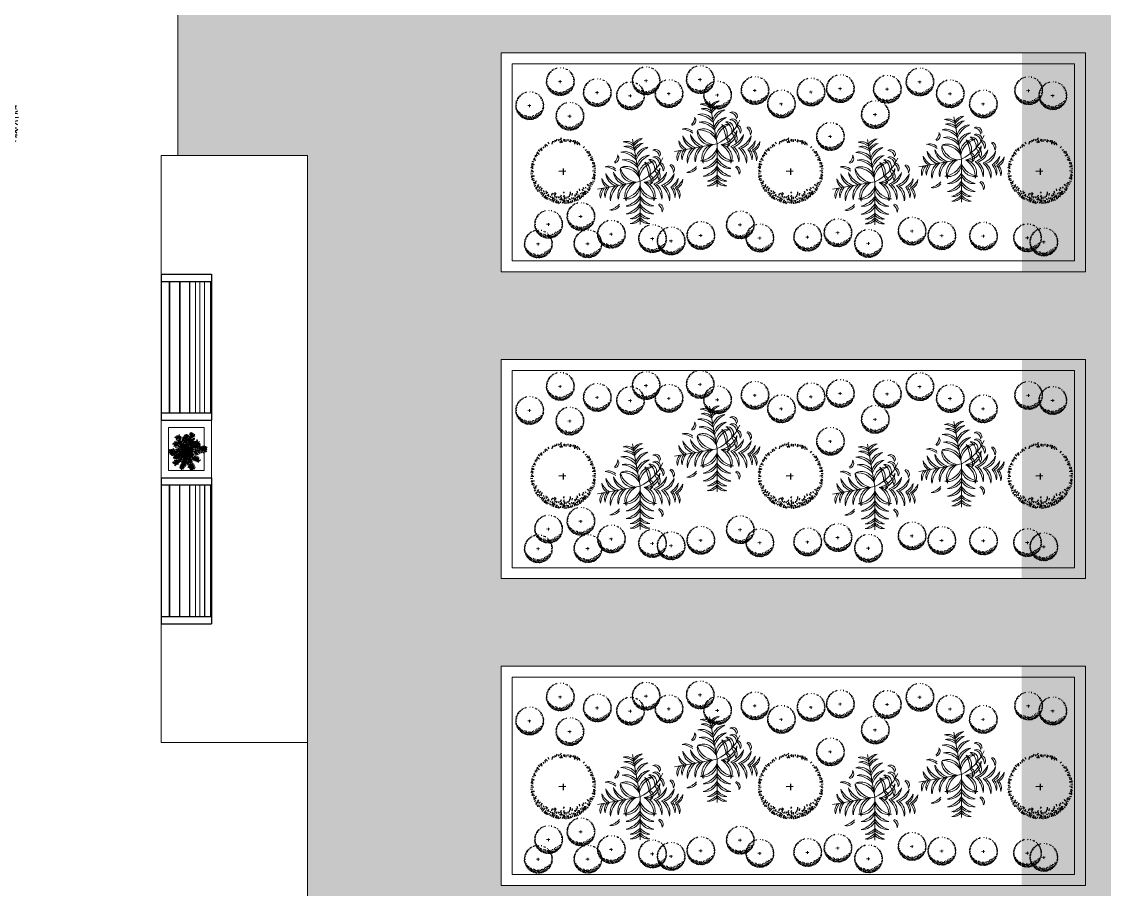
# Model space of a CAD drawing. Header units: millimetres. Extents: x 216896 to 446004, y 63591 to 243769.
# Drawn here: x 287695 to 302514, y 181229 to 193109 of the extents above; entities that cross this region are included whole.
import ezdxf

# ---------------------------------------------------------------- set-up
doc = ezdxf.new("R2010")
doc.units = ezdxf.units.MM
doc.layers.add('1_furn', color=26, linetype='Continuous')
for name, color, linetype, lineweight in [('concr. box', 250, 'Continuous', 20), ('Stone', 167, 'Continuous', 0), ('trees 1', 84, 'Continuous', 5)]:
    doc.layers.add(name, color=color, linetype=linetype, lineweight=lineweight)
for name, color, linetype, true_color in [('green', 7, 'Continuous', 0x45e718), ('shadov', 7, 'Continuous', 0x2a3c34), ('trees', 7, 'Continuous', 0x547000)]:
    doc.layers.add(name, color=color, linetype=linetype, true_color=true_color)
doc.layers.add('line pedestr', color=7, linetype='Continuous', lineweight=5, true_color=0x1c1c1c)
doc.layers.add('trees 2', color=7, linetype='Continuous', lineweight=5, true_color=0x91c200)

# ---------------------------------------------------------------- blocks, each defined once
blk = doc.blocks.new('arbor2')
at = {"color": 0}
for p, q in [((-0.168, 0.3753), (-0.178, 0.3935)), ((-0.1458, 0.4137), (-0.1508, 0.3835)), ((-0.1338, 0.4234), (-0.1154, 0.3942)), ((-0.0858, 0.4092), (-0.0919, 0.4366)), ((-0.0337, 0.4362), (-0.0532, 0.4009)), ((-0.0109, 0.4122), (-0.0132, 0.4328)), ((-0.0029, 0.4442), (0.0167, 0.4223)), ((0.0347, 0.449), (0.0173, 0.4257)), ((0.0617, 0.4386), (0.0458, 0.4212)), ((0.0573, 0.4078), (0.0663, 0.3875)), ((0.0933, 0.45), (0.0739, 0.4243)), ((0.0879, 0.4222), (0.0785, 0.3914)), ((0.0942, 0.399), (0.085, 0.3801)), ((0.1157, 0.4006), (0.1329, 0.4188)), ((0.1285, 0.4207), (0.1191, 0.3898)), ((0.151, 0.41), (0.1426, 0.3821)), ((0.1799, 0.4095), (0.171, 0.3876)), ((0.2064, 0.3959), (0.1988, 0.3623)), ((-0.2931, 0.3251), (-0.2862, 0.2953)), ((-0.2858, 0.3386), (-0.2576, 0.3187)), ((-0.253, 0.3081), (-0.2722, 0.3474)), ((-0.236, 0.3439), (-0.2521, 0.3669)), ((-0.2024, 0.3442), (-0.2274, 0.3757)), ((-0.2012, 0.3625), (-0.2019, 0.3875)), ((0.1863, 0.379), (0.2017, 0.363)), ((0.224, 0.3833), (0.2218, 0.3625)), ((0.2511, 0.3761), (0.2379, 0.3535)), ((0.2685, 0.3644), (0.2468, 0.3344)), ((0.2563, 0.3441), (0.2475, 0.3207)), ((0.2644, 0.3606), (0.2755, 0.3218)), ((0.2854, 0.3011), (0.2984, 0.3174)), ((0.2956, 0.348), (0.3018, 0.3206)), ((0.3137, 0.3181), (0.3121, 0.2887)), ((-0.3498, 0.2261), (-0.3735, 0.2411)), ((-0.3188, 0.2393), (-0.3541, 0.2588)), ((-0.3248, 0.2566), (-0.335, 0.2794)), ((-0.3159, 0.3095), (-0.2866, 0.3078)), ((-0.299, 0.2812), (-0.3152, 0.2941)), ((0.3481, 0.2381), (0.3711, 0.2543)), ((-0.4105, 0.1637), (-0.3827, 0.1734)), ((-0.3954, 0.1869), (-0.3776, 0.162)), ((-0.3938, 0.2022), (-0.3601, 0.1945)), ((-0.3518, 0.1866), (-0.3846, 0.2155)), ((0.3667, 0.2034), (0.3918, 0.2041)), ((0.3796, 0.1701), (0.3978, 0.1802)), ((0.4122, 0.175), (0.3995, 0.1485)), ((-0.4098, 0.0738), (-0.4375, 0.0785)), ((-0.3863, 0.0977), (-0.4263, 0.1023)), ((-0.3984, 0.1115), (-0.4166, 0.1287)), ((-0.384, 0.1441), (-0.4039, 0.1498)), ((0.3869, 0.1173), (0.4305, 0.1201)), ((0.4179, 0.1479), (0.3878, 0.1529)), ((0.4276, 0.136), (0.3984, 0.1176)), ((0.4134, 0.0879), (0.4408, 0.0941)), ((-0.442, -0.0071), (-0.4201, 0.0125)), ((-0.4413, 0.0348), (-0.4073, 0.0406)), ((-0.3966, 0.0364), (-0.438, 0.0506)), ((-0.4369, 0.02), (-0.411, 0.0039)), ((0.0385, -0.0091), (-0.056, 0.0132)), ((0.0096, 0.0359), (-0.0121, -0.0451)), ((0.4008, 0.0568), (0.4396, 0.0679)), ((0.4164, 0.0131), (0.4371, 0.0154)), ((0.4173, 0.0487), (0.4407, 0.0398)), ((0.4484, 0.005), (0.4265, -0.0145)), ((-0.4109, -0.0507), (-0.4343, -0.0419)), ((-0.3944, -0.0588), (-0.4332, -0.0699)), ((-0.41, -0.0152), (-0.4307, -0.0174)), ((-0.3846, -0.0322), (-0.4117, -0.0497)), ((0.403, -0.0385), (0.4444, -0.0527)), ((0.4477, -0.0369), (0.4137, -0.0427)), ((0.4162, -0.0758), (0.4439, -0.0806)), ((0.4433, -0.0221), (0.4174, -0.006)), ((-0.407, -0.09), (-0.4344, -0.0962)), ((-0.3805, -0.1194), (-0.4241, -0.1222)), ((-0.4212, -0.138), (-0.392, -0.1196)), ((-0.4115, -0.15), (-0.3814, -0.155)), ((-0.4058, -0.177), (-0.3931, -0.1506)), ((-0.37, -0.0888), (-0.3971, -0.1064)), ((-0.3527, -0.1214), (-0.3797, -0.139)), ((-0.333, -0.1453), (-0.3601, -0.1628)), ((0.3904, -0.1461), (0.4103, -0.1519)), ((0.3927, -0.0998), (0.4327, -0.1044)), ((0.4048, -0.1136), (0.423, -0.1307)), ((-0.3732, -0.1722), (-0.3914, -0.1822)), ((-0.3603, -0.2054), (-0.3854, -0.2062)), ((-0.342, -0.2066), (-0.3736, -0.2317)), ((-0.3601, -0.1628), (-0.3586, -0.185)), ((-0.3119, -0.2192), (-0.3389, -0.2368)), ((-0.3277, -0.1808), (-0.3262, -0.203)), ((-0.2748, -0.2198), (-0.3019, -0.2374)), ((-0.2987, -0.1979), (-0.2972, -0.22)), ((0.3562, -0.2282), (0.3799, -0.2432)), ((0.3582, -0.1886), (0.391, -0.2176)), ((0.4002, -0.2043), (0.3665, -0.1966)), ((0.4018, -0.1889), (0.384, -0.1641)), ((0.4169, -0.1658), (0.3891, -0.1755)), ((-0.3417, -0.2402), (-0.3647, -0.2564)), ((-0.306, -0.2572), (-0.3453, -0.2765)), ((-0.3365, -0.29), (-0.3165, -0.2618)), ((-0.3229, -0.2974), (-0.2932, -0.2904)), ((-0.3194, -0.2693), (-0.301, -0.2985)), ((-0.3073, -0.3202), (-0.3057, -0.2908)), ((-0.2687, -0.2525), (-0.2957, -0.27)), ((-0.279, -0.3032), (-0.292, -0.3194)), ((-0.2713, -0.2835), (-0.2775, -0.2561)), ((-0.2575, -0.2803), (-0.256, -0.3024)), ((-0.2259, -0.3012), (-0.241, -0.3157)), ((-0.2092, -0.2529), (-0.2363, -0.2705)), ((-0.2321, -0.2796), (-0.2232, -0.2562)), ((-0.1741, -0.2747), (-0.2004, -0.2894)), ((-0.1965, -0.2804), (-0.1988, -0.2598)), ((-0.1969, -0.2903), (-0.1954, -0.3124)), ((-0.1885, -0.2484), (-0.1689, -0.2704)), ((-0.1688, -0.3103), (-0.1862, -0.3335)), ((-0.1101, -0.3092), (-0.1295, -0.335)), ((-0.0699, -0.2921), (-0.0527, -0.2739)), ((0.0208, -0.2967), (0.0132, -0.3304)), ((0.1144, -0.3076), (0.1161, -0.3399)), ((0.1508, -0.2882), (0.1504, -0.3182)), ((0.1843, -0.3013), (0.1958, -0.328)), ((0.2068, -0.2831), (0.214, -0.3055)), ((0.2369, -0.2818), (0.2441, -0.3043)), ((0.2594, -0.3102), (0.2786, -0.3495)), ((0.2749, -0.2523), (0.2764, -0.2744)), ((0.2856, -0.2669), (0.2928, -0.2894)), ((0.2995, -0.3272), (0.2926, -0.2974)), ((0.3054, -0.2832), (0.3216, -0.2962)), ((0.3091, -0.2484), (0.3163, -0.2709)), ((0.3252, -0.2413), (0.3605, -0.2609)), ((0.3312, -0.2587), (0.3414, -0.2815)), ((-0.2545, -0.329), (-0.2773, -0.3393)), ((-0.2371, -0.3231), (-0.2566, -0.3583)), ((-0.2039, -0.3443), (-0.2399, -0.3533)), ((-0.224, -0.354), (-0.239, -0.3777)), ((-0.2097, -0.3241), (-0.2344, -0.333)), ((-0.1844, -0.356), (-0.2133, -0.3889)), ((-0.2, -0.398), (-0.1924, -0.3643)), ((-0.1873, -0.3518), (-0.1816, -0.372)), ((-0.1847, -0.3996), (-0.1599, -0.3818)), ((-0.1616, -0.4147), (-0.1713, -0.387)), ((-0.1418, -0.3206), (-0.1576, -0.3381)), ((-0.1419, -0.3882), (-0.1477, -0.4082)), ((-0.1461, -0.3515), (-0.1371, -0.3717)), ((-0.1155, -0.337), (-0.1249, -0.3678)), ((-0.1093, -0.3603), (-0.1184, -0.3791)), ((-0.0862, -0.3763), (-0.1064, -0.3931)), ((-0.0956, -0.3905), (-0.1001, -0.4305)), ((-0.0697, -0.3177), (-0.0893, -0.3405)), ((-0.075, -0.3386), (-0.0844, -0.3694)), ((-0.0525, -0.3493), (-0.0609, -0.3771)), ((-0.0235, -0.3498), (-0.0325, -0.3716)), ((-0.0171, -0.3802), (-0.0017, -0.3962)), ((0.0023, -0.3282), (-0.0072, -0.3591)), ((0.0205, -0.3759), (0.0184, -0.3968)), ((0.0432, -0.3224), (0.0325, -0.3505)), ((0.0477, -0.3831), (0.0345, -0.4058)), ((0.0702, -0.3462), (0.0718, -0.3752)), ((0.0753, -0.3657), (0.0981, -0.3554)), ((0.0826, -0.3899), (0.1, -0.4017)), ((0.0975, -0.3367), (0.0966, -0.3603)), ((0.0998, -0.3915), (0.1128, -0.3753)), ((0.114, -0.3632), (0.1339, -0.3729)), ((0.1216, -0.3847), (0.1243, -0.4284)), ((0.1281, -0.3745), (0.1265, -0.4039)), ((0.1479, -0.3462), (0.153, -0.3666)), ((0.1522, -0.4157), (0.1572, -0.3856)), ((0.1758, -0.3437), (0.1712, -0.3695)), ((0.1744, -0.3774), (0.1844, -0.3956)), ((0.1962, -0.3488), (0.186, -0.3844)), ((0.2076, -0.3646), (0.2083, -0.3896)), ((0.2088, -0.3463), (0.2338, -0.3778)), ((0.211, -0.3382), (0.2314, -0.3432)), ((0.2424, -0.346), (0.2586, -0.3689)), ((0.2922, -0.3407), (0.264, -0.3208)), ((-0.1093, -0.4026), (-0.1265, -0.4208)), ((-0.0739, -0.3933), (-0.1046, -0.414)), ((-0.0716, -0.4141), (-0.0764, -0.4417)), ((-0.0557, -0.3947), (-0.0434, -0.4117)), ((-0.0343, -0.4008), (-0.0484, -0.4422)), ((-0.0327, -0.4456), (-0.0385, -0.4115)), ((-0.0179, -0.4412), (-0.0017, -0.4152)), ((0.0093, -0.4463), (-0.0103, -0.4243)), ((0.0173, -0.4143), (0.0196, -0.4349)), ((0.0651, -0.3948), (0.0433, -0.4248)), ((0.0529, -0.4151), (0.044, -0.4385)), ((0.061, -0.3987), (0.0721, -0.4374)), ((0.0922, -0.4112), (0.0983, -0.4386)), ((0.1402, -0.4254), (0.1218, -0.3962)), ((0.1792, -0.41), (0.1527, -0.3973))]:
    blk.add_line(p, q, dxfattribs=at)
blk = doc.blocks.new('arber')
at = {"layer": 'trees 2'}
for p, q in [((-0.107, 0.135), (-0.116, 0.152)), ((-0.1, 0.15), (-0.107, 0.161)), ((-0.085, 0.151), (-0.096, 0.164)), ((-0.085, 0.159), (-0.085, 0.17)), ((-0.07, 0.164), (-0.074, 0.172)), ((-0.06, 0.181), (-0.062, 0.168)), ((-0.055, 0.185), (-0.047, 0.173)), ((-0.034, 0.179), (-0.037, 0.191)), ((-0.017, 0.181), (-0.013, 0.191)), ((-0.001, 0.18), (-0.002, 0.19)), ((0.003, 0.195), (0.011, 0.185)), ((0.055, 0.175), (0.062, 0.183)), ((0.095, 0.173), (0.091, 0.159)), ((-0.191, -0.004), (-0.181, 0.005)), ((-0.19, 0.014), (-0.175, 0.017)), ((-0.176, 0.032), (-0.189, 0.034)), ((-0.171, 0.015), (-0.189, 0.021)), ((-0.188, 0.008), (-0.177, 0.001)), ((-0.166, 0.042), (-0.184, 0.044)), ((-0.171, 0.048), (-0.179, 0.056)), ((-0.177, 0.071), (-0.165, 0.075)), ((-0.165, 0.062), (-0.174, 0.065)), ((-0.17, 0.081), (-0.162, 0.07)), ((-0.169, 0.088), (-0.155, 0.085)), ((-0.151, 0.081), (-0.165, 0.094)), ((-0.15, 0.099), (-0.161, 0.105)), ((-0.136, 0.104), (-0.152, 0.113)), ((-0.139, 0.112), (-0.144, 0.122)), ((-0.135, 0.135), (-0.122, 0.135)), ((-0.128, 0.123), (-0.135, 0.129)), ((-0.125, 0.142), (-0.122, 0.129)), ((-0.122, 0.148), (-0.11, 0.139)), ((0.021, -0.005), (-0.021, 0.005)), ((0.008, 0.015), (-0.001, -0.021)), ((0.119, 0.143), (0.129, 0.147)), ((0.129, 0.132), (0.135, 0.139)), ((0.142, 0.139), (0.141, 0.126)), ((0.157, 0.104), (0.167, 0.111)), ((0.165, 0.089), (0.176, 0.089)), ((0.171, 0.074), (0.179, 0.078)), ((0.188, 0.064), (0.174, 0.066)), ((0.174, 0.051), (0.193, 0.052)), ((0.192, 0.059), (0.179, 0.051)), ((0.185, 0.076), (0.18, 0.064)), ((0.18, 0.024), (0.197, 0.029)), ((0.186, 0.038), (0.198, 0.04)), ((0.187, 0.021), (0.198, 0.017)), ((0.187, 0.005), (0.196, 0.006)), ((0.201, 0.001), (0.192, -0.007)), ((-0.177, -0.023), (-0.187, -0.019)), ((-0.17, -0.027), (-0.187, -0.032)), ((-0.175, -0.041), (-0.187, -0.043)), ((-0.177, -0.008), (-0.186, -0.009)), ((-0.164, -0.053), (-0.183, -0.055)), ((-0.181, -0.062), (-0.169, -0.054)), ((-0.165, -0.015), (-0.177, -0.023)), ((-0.177, -0.067), (-0.164, -0.069)), ((-0.175, -0.079), (-0.169, -0.067)), ((-0.159, -0.04), (-0.171, -0.048)), ((-0.16, -0.077), (-0.168, -0.081)), ((-0.155, -0.091), (-0.166, -0.092)), ((-0.151, -0.054), (-0.163, -0.062)), ((-0.147, -0.092), (-0.161, -0.103)), ((-0.147, -0.107), (-0.157, -0.114)), ((-0.143, -0.065), (-0.155, -0.073)), ((-0.155, -0.073), (-0.154, -0.082)), ((-0.131, -0.114), (-0.148, -0.123)), ((-0.133, -0.097), (-0.145, -0.105)), ((-0.144, -0.129), (-0.135, -0.116)), ((-0.14, -0.08), (-0.14, -0.09)), ((-0.138, -0.132), (-0.125, -0.129)), ((-0.131, -0.142), (-0.131, -0.129)), ((-0.117, -0.098), (-0.129, -0.105)), ((-0.128, -0.088), (-0.127, -0.098)), ((-0.114, -0.112), (-0.126, -0.12)), ((-0.119, -0.134), (-0.125, -0.141)), ((-0.108, -0.146), (-0.118, -0.15)), ((-0.109, -0.124), (-0.109, -0.134)), ((-0.1, -0.143), (-0.109, -0.159)), ((-0.096, -0.133), (-0.102, -0.14)), ((-0.088, -0.112), (-0.1, -0.12)), ((-0.088, -0.144), (-0.099, -0.147)), ((-0.073, -0.122), (-0.084, -0.128)), ((-0.083, -0.129), (-0.082, -0.138)), ((-0.07, -0.137), (-0.078, -0.148)), ((-0.059, -0.142), (-0.065, -0.15)), ((-0.045, -0.137), (-0.053, -0.148)), ((-0.027, -0.141), (-0.035, -0.151)), ((0.005, -0.145), (0.001, -0.159)), ((0.023, -0.143), (0.018, -0.155)), ((0.054, -0.136), (0.055, -0.15)), ((0.07, -0.128), (0.07, -0.141)), ((0.085, -0.133), (0.09, -0.145)), ((0.095, -0.125), (0.098, -0.135)), ((0.108, -0.125), (0.111, -0.135)), ((0.118, -0.137), (0.126, -0.155)), ((0.132, -0.151), (0.12, -0.142)), ((0.125, -0.112), (0.125, -0.122)), ((0.13, -0.118), (0.133, -0.128)), ((0.136, -0.145), (0.133, -0.132)), ((0.146, -0.138), (0.133, -0.137)), ((0.138, -0.126), (0.145, -0.131)), ((0.14, -0.11), (0.143, -0.12)), ((0.147, -0.107), (0.162, -0.116)), ((0.15, -0.115), (0.154, -0.125)), ((0.161, -0.084), (0.176, -0.097)), ((0.161, -0.101), (0.171, -0.108)), ((0.18, -0.091), (0.165, -0.087)), ((0.181, -0.084), (0.173, -0.073)), ((0.187, -0.074), (0.175, -0.078)), ((0.176, -0.065), (0.184, -0.068)), ((0.177, -0.045), (0.194, -0.047)), ((0.181, -0.018), (0.199, -0.024)), ((0.182, -0.051), (0.19, -0.058)), ((0.201, -0.017), (0.186, -0.02)), ((0.187, -0.034), (0.199, -0.036)), ((0.199, -0.011), (0.188, -0.004)), ((-0.086, -0.152), (-0.102, -0.156)), ((-0.095, -0.157), (-0.101, -0.167)), ((-0.077, -0.158), (-0.09, -0.172)), ((-0.084, -0.176), (-0.081, -0.161)), ((-0.079, -0.156), (-0.076, -0.165)), ((-0.077, -0.177), (-0.066, -0.169)), ((-0.067, -0.183), (-0.072, -0.171)), ((-0.059, -0.172), (-0.061, -0.181)), ((-0.06, -0.156), (-0.056, -0.164)), ((-0.044, -0.178), (-0.052, -0.186)), ((-0.047, -0.149), (-0.051, -0.163)), ((-0.044, -0.159), (-0.048, -0.168)), ((-0.034, -0.166), (-0.043, -0.174)), ((-0.029, -0.174), (-0.042, -0.183)), ((-0.038, -0.173), (-0.04, -0.19)), ((-0.029, -0.15), (-0.033, -0.163)), ((-0.028, -0.183), (-0.03, -0.195)), ((-0.019, -0.155), (-0.023, -0.167)), ((-0.021, -0.175), (-0.015, -0.182)), ((-0.011, -0.177), (-0.017, -0.195)), ((-0.011, -0.197), (-0.013, -0.182)), ((-0.007, -0.155), (-0.01, -0.164)), ((-0.004, -0.168), (0.003, -0.175)), ((-0.004, -0.195), (0.003, -0.184)), ((0.008, -0.197), (-0.001, -0.188)), ((0.011, -0.183), (0.012, -0.192)), ((0.013, -0.166), (0.012, -0.175)), ((0.025, -0.169), (0.019, -0.179)), ((0.032, -0.175), (0.023, -0.188)), ((0.027, -0.184), (0.023, -0.194)), ((0.031, -0.176), (0.036, -0.193)), ((0.035, -0.153), (0.035, -0.166)), ((0.04, -0.172), (0.048, -0.178)), ((0.044, -0.182), (0.047, -0.194)), ((0.047, -0.149), (0.046, -0.159)), ((0.054, -0.161), (0.063, -0.165)), ((0.057, -0.17), (0.059, -0.189)), ((0.066, -0.188), (0.057, -0.175)), ((0.069, -0.153), (0.071, -0.162)), ((0.071, -0.184), (0.073, -0.171)), ((0.083, -0.181), (0.071, -0.176)), ((0.081, -0.152), (0.079, -0.164)), ((0.081, -0.167), (0.085, -0.175)), ((0.09, -0.154), (0.086, -0.17)), ((0.095, -0.161), (0.096, -0.172)), ((0.096, -0.153), (0.107, -0.167)), ((0.097, -0.15), (0.106, -0.152)), ((0.111, -0.153), (0.118, -0.163))]:
    blk.add_line(p, q, dxfattribs=at)
blk = doc.blocks.new('plant22')
at = {"layer": 'trees 1'}
for p in [(0.051, 0.588), (-0.588, 0.051), (-0.153, -0.57)]:
    blk.add_line(p, (0, 0), dxfattribs=at)
for centre, radius, start, end in [((-0.257, 0.159), 0.316, 26.3712, 70.0366), ((-0.148, 0.268), 0.189, 20.2489, 90.3937), ((-0.201, 0.234), 0.307, 39.0763, 68.3794), ((-0.077, 0.383), 0.136, 31.29, 94.6243), ((-0.071, 0.447), 0.136, 31.29, 94.6243), ((-0.195, 0.298), 0.307, 39.0763, 68.3794), ((0.238, 0.195), 0.307, 101.6207, 130.9237), ((0.142, 0.364), 0.136, 75.3757, 138.7101), ((0.244, 0.259), 0.307, 101.6207, 130.9237), ((0.148, 0.428), 0.136, 75.3757, 138.7101), ((-0.397, 0.183), 0.136, 31.29, 94.6243), ((-0.521, 0.034), 0.307, 39.0763, 68.3794), ((-0.338, 0.478), 0.148, 296.7894, 340.382), ((-0.264, 0.402), 0.0679, 266.2525, 25.258), ((-0.157, 0.161), 0.189, 20.2489, 90.3937), ((-0.266, 0.052), 0.316, 26.3712, 70.0366), ((0.271, 0.005), 0.316, 99.9635, 143.6288), ((0.183, 0.131), 0.189, 79.6063, 149.7511), ((0.281, 0.112), 0.316, 99.9635, 143.6288), ((0.192, 0.238), 0.189, 79.6063, 149.7511), ((0.301, 0.304), 0.0673, 332.0578, 107.8533), ((0.254, 0.277), 0.0945, 350.1845, 73.654), ((-0.364, 0.142), 0.136, 165.3757, 228.7101), ((-0.195, 0.238), 0.307, 191.6207, 220.9237), ((-0.238, 0.192), 0.189, 169.6063, 239.7511), ((-0.112, 0.281), 0.316, 189.9635, 233.6288), ((-0.131, 0.183), 0.189, 169.6063, 239.7511), ((-0.005, 0.271), 0.316, 189.9635, 233.6288), ((-0.039, 0.186), 0.184, 161.3654, 261.5741), ((0.065, 0.254), 0.278, 181.8122, 243.3336), ((-0.177, 0.071), 0.184, 358.426, 98.6346), ((-0.261, -0.02), 0.278, 16.6665, 78.1878), ((-0.116, 0.627), 0.637, 280.4772, 321.6585), ((0.186, 0.039), 0.184, 71.3654, 171.5741), ((0.254, -0.065), 0.278, 91.8122, 153.3336), ((0.022, 0.132), 0.153, 326.4477, 44.3673), ((-0.354, 0.125), 0.498, 350.4008, 13.1391), ((0.098, 0.148), 0.147, 338.7537, 49.0971), ((0.185, 0.17), 0.0904, 303.8744, 83.9763), ((0.276, 0.211), 0.0673, 332.0578, 107.8533), ((0.229, 0.184), 0.0945, 350.1845, 73.654), ((0.2, 0.087), 0.148, 349.618, 33.2107), ((0.303, 0.115), 0.0679, 304.742, 63.7476), ((-0.446, -0.071), 0.136, 121.29, 184.6243), ((-0.296, -0.195), 0.307, 129.0763, 158.3794), ((-0.383, -0.077), 0.136, 121.29, 184.6243), ((-0.234, -0.201), 0.307, 129.0763, 158.3794), ((-0.268, -0.148), 0.189, 110.2489, 180.3937), ((-0.159, -0.257), 0.316, 116.3712, 160.0366), ((-0.161, -0.157), 0.189, 110.2489, 180.3937), ((-0.052, -0.266), 0.316, 116.3712, 160.0366), ((-0.071, -0.177), 0.184, 88.426, 188.6346), ((0.02, -0.261), 0.278, 106.6665, 168.1878), ((0.071, 0.252), 0.278, 266.6665, 328.1878), ((0.127, 0.142), 0.184, 248.426, 348.6346), ((0.115, -0.008), 0.0664, 279.2258, 60.1279), ((0.061, -0.009), 0.0921, 315.4398, 33.6694), ((0.14, 0.232), 0.316, 276.3712, 320.0366), ((0.205, 0.093), 0.189, 270.2489, 340.3937), ((-0.04, -0.01), 0.295, 352.5759, 20.8942), ((0.187, 0.03), 0.103, 309.9866, 49.4034), ((0.33, 0.029), 0.148, 349.618, 33.2107), ((0.433, 0.057), 0.0679, 304.742, 63.7476), ((-0.239, 0.108), 0.278, 261.8122, 323.3336), ((-0.19, -0.006), 0.184, 241.3654, 341.5741), ((0.162, -0.1), 0.184, 168.426, 268.6346), ((0.261, -0.026), 0.278, 186.6665, 248.1878), ((-0.148, -0.216), 0.278, 341.8122, 43.3336), ((-0.027, -0.188), 0.184, 321.3654, 61.5741), ((-0.088, -0.257), 0.316, 349.9635, 33.6288), ((0.061, -0.217), 0.189, 329.6063, 39.7511), ((0.238, 0.187), 0.316, 276.3712, 320.0366), ((0.009, -0.302), 0.316, 349.9635, 33.6288), ((0.302, 0.047), 0.189, 270.2489, 340.3937), ((0.158, -0.262), 0.189, 329.6063, 39.7511), ((0.288, 0.109), 0.307, 289.0763, 318.3794), ((0.386, -0.059), 0.136, 281.29, 344.6243), ((0.346, 0.082), 0.307, 289.0763, 318.3794), ((0.444, -0.086), 0.136, 281.29, 344.6243), ((-0.509, 0.037), 0.307, 271.6207, 300.9237), ((-0.444, -0.146), 0.136, 245.3757, 308.7101), ((-0.296, -0.062), 0.316, 269.9635, 313.6288), ((-0.268, 0.042), 0.316, 269.9635, 313.6288), ((-0.203, -0.098), 0.189, 249.6063, 319.7511), ((0.225, -0.202), 0.316, 196.3712, 240.0366), ((0.127, -0.186), 0.189, 190.2489, 260.3937), ((0.253, -0.098), 0.316, 196.3712, 240.0366), ((0.102, -0.291), 0.307, 351.6207, 20.9237), ((0.293, -0.258), 0.136, 325.3757, 28.7101), ((0.16, -0.318), 0.307, 351.6207, 20.9237), ((0.351, -0.285), 0.136, 325.3757, 28.7101), ((-0.231, -0.201), 0.189, 249.6063, 319.7511), ((-0.268, -0.151), 0.307, 271.6207, 300.9237), ((-0.203, -0.333), 0.136, 245.3757, 308.7101), ((0.009, -0.39), 0.136, 201.29, 264.6243), ((0.157, -0.265), 0.307, 209.0763, 238.3794), ((0.099, -0.29), 0.189, 190.2489, 260.3937), ((0.04, -0.452), 0.148, 349.618, 33.2107), ((0.143, -0.424), 0.0679, 304.742, 63.7476), ((-0.285, -0.214), 0.307, 271.6207, 300.9237), ((-0.22, -0.396), 0.136, 245.3757, 308.7101), ((-0.008, -0.453), 0.136, 201.29, 264.6243), ((0.14, -0.328), 0.307, 209.0763, 238.3794)]:
    blk.add_arc(centre, radius, start, end, dxfattribs=at)
blk = doc.blocks.new('A$C47DD4A19')
at = {"color": 0}
for p, q in [((-4.04, 3.25), (-3.23, 2.97)), ((-3.43, 2.96), (-3.74, 3.56)), ((-3.38, 2.86), (-3.34, 3.87)), ((-3.02, 2.67), (-3.04, 3.83)), ((-2.71, 2.37), (-2.68, 3.58)), ((-2.35, 2.08), (-2.33, 3.59)), ((-0.66, 2.86), (-1.47, 3.6)), ((-1.38, 4.11), (-0.66, 3.21)), ((-0.73, 4.32), (-1.34, 4.51)), ((-0.62, 3.87), (-1.29, 4.41)), ((-0.63, 4.47), (-1.23, 3.86)), ((-0.58, 4.22), (-0.95, 5.02)), ((-0.62, 3.77), (-0.94, 4.57)), ((-0.67, 3.77), (-0.81, 3.26)), ((-0.73, 4.12), (-0.08, 4.33)), ((-0.68, 4.12), (-0.24, 4.78)), ((-0.67, 3.72), (-0.64, 4.73)), ((-0.67, 3.67), (-0.23, 4.23)), ((-0.05, -0.05), (-0.67, 3.77)), ((-0.63, 4.37), (-0.22, 3.73)), ((-0.6, 2.81), (-0.17, 4.08)), ((-0.11, 3.43), (-0.55, 2.41)), ((-0.53, 4.38), (-0.49, 4.98)), ((-0.45, 2.41), (-0.01, 3.23)), ((-0.22, 4.08), (-0.11, 3.43)), ((-0.17, 4.08), (-0.22, 4.08)), ((-0.05, 0.2), (1.39, 4.11)), ((0.67, 2.13), (0.59, 3.49)), ((0.68, 4.09), (0.96, 2.84)), ((1.44, 4.06), (0.79, 3.79)), ((1.01, 2.74), (0.83, 4.3)), ((1.34, 4.06), (0.83, 4.25)), ((1.44, 4.01), (0.94, 3.9)), ((1.44, 3.96), (0.99, 3.65)), ((1.27, 4.91), (1.01, 2.74)), ((1.06, 2.94), (2.2, 3.57)), ((1.08, 4.66), (1.49, 3.96)), ((2.4, 4.12), (1.25, 3.5)), ((1.34, 3.8), (1.27, 4.91)), ((1.29, 4.21), (1.8, 3.46)), ((1.39, 4.06), (1.65, 3.46)), ((1.49, 4.06), (1.43, 4.66)), ((1.44, 4.16), (1.94, 4.57)), ((1.44, 3.96), (2.34, 4.43)), ((1.44, 3.96), (1.95, 3.97)), ((1.44, 3.91), (1.5, 3.35)), ((1.49, 4.11), (2.04, 4.62)), ((-4.04, 0.28), (-4.58, -0.28)), ((-4.54, 0.22), (-3.38, 0.14)), ((-3.93, 0.13), (-4.35, 0.83)), ((-3.38, 2.86), (-4.33, 2.9)), ((-2.76, 2.42), (-4.17, 2.4)), ((-3.18, 0.2), (-4.04, 0.28)), ((-3.33, 0.14), (-4.03, -0.12)), ((-3.28, 0.29), (-4, 0.79)), ((-3.43, 2.91), (-3.93, 2.65)), ((-2.98, 0.15), (-3.87, -0.57)), ((-3.77, -0.47), (-3.13, 0.15)), ((-2.46, 2.22), (-3.76, 2)), ((-3.23, 0.19), (-3.69, 0.59)), ((-3.48, 2.96), (-3.62, 2.36)), ((-2.72, 0.15), (-3.59, 0.79)), ((-3.23, 0.09), (-3.59, 0.79)), ((-2.47, 0.16), (-3.46, -0.77)), ((-3.08, 0.3), (-3.44, 0.85)), ((-3.43, 2.96), (-3.07, 2.42)), ((-3.38, 2.96), (-2.88, 3.07)), ((-3.38, 2.91), (-2.92, 2.72)), ((-1.44, 1.44), (-3.38, 2.81)), ((-3.31, 1.76), (-1.95, 1.78)), ((-3.23, 2.97), (-3.27, 2.36)), ((-3.23, 2.97), (-2.58, 3.18)), ((-3.23, 0.19), (-2.94, 0.96)), ((-0.1, -0.1), (-3.23, 0.19)), ((-3.18, 0.25), (-2.63, 0.31)), ((-3.18, 0.2), (-3.16, -0.61)), ((-3.14, 0.85), (-2.22, 0.16)), ((-3.13, 2.97), (-2.62, 2.68)), ((-3.13, 0.15), (-2.78, 0.71)), ((-3.13, 0.25), (-2.72, -0.25)), ((-2.27, 0.11), (-2.86, -0.76)), ((-1.49, 1.33), (-2.75, 1.46)), ((-1.71, -0.08), (-2.64, 0.96)), ((-2.49, 1.12), (-1.13, 1.09)), ((-1.71, 0.07), (-2.25, -0.8)), ((-2.19, 1.02), (-1.31, 0.03)), ((-1.93, 0.67), (-0.51, 0.55)), ((-1.85, 1.78), (-1.92, 3.09)), ((-0.86, -0.07), (-1.53, 0.78)), ((-0.55, 2.51), (-1.52, 3.15)), ((-1.49, 1.44), (-1.46, 2.8)), ((0, 0), (-1.44, 1.44)), ((-0.39, 2.06), (-1.31, 2.6)), ((-0.43, 1.71), (-1.3, 2.24)), ((-0.33, 1.3), (-1.14, 1.79)), ((-1.07, 0.64), (-0.35, -0.06)), ((-1.03, 1.09), (-0.95, 2.45)), ((-0.32, 0.85), (-0.98, 1.29)), ((-0.67, 0.69), (-0.59, 1.85)), ((0.05, 3.02), (-0.44, 1.81)), ((-0.32, 1.15), (0.11, 2.22)), ((-0.31, 0.4), (-0.28, 1.46)), ((-0.28, 1.71), (0.11, 2.47)), ((-0.21, 0.5), (0.22, 1.57)), ((-0.15, -0.3), (4.3, 1.74)), ((-0.13, 1.71), (-0.01, 0.35)), ((-0.1, -0.05), (2.63, 2.47)), ((0.19, 0.86), (0.01, 2.27)), ((0.05, 0.3), (0.74, 0.82)), ((0.33, 1.42), (0.07, 2.02)), ((0.18, 1.01), (1.28, 1.58)), ((0.77, 2.18), (0.3, 2.98)), ((0.3, 2.78), (0.58, 1.57)), ((0.35, 0.06), (1.47, -0.28)), ((0.36, -0.35), (1.05, 0.22)), ((0.39, 0.56), (1.6, 0.58)), ((0.4, 0.46), (0.63, 1.42)), ((0.51, -0.44), (1.61, 0.28)), ((0.53, 1.52), (1.48, 2.04)), ((0.65, 0.11), (1.19, 1.08)), ((0.67, 2.18), (1.52, 2.19)), ((1.03, 1.83), (0.74, 0.92)), ((0.8, 0.17), (2.07, -0.11)), ((1.77, 2.6), (0.81, 2.48)), ((0.89, 0.87), (1.95, 1.14)), ((0.9, 0.27), (1.44, 1.08)), ((1.07, -0.43), (2.16, 0.29)), ((1.19, 1.18), (1.32, 2.19)), ((1.39, 1.33), (2.59, 1.71)), ((1.4, 0.58), (1.69, 1.44)), ((1.4, 0.48), (2.72, 0.1)), ((1.81, 2.9), (1.53, 1.59)), ((2.67, 0.2), (1.62, -0.63)), ((1.7, 0.63), (2.24, 1.75)), ((1.77, 2.6), (1.77, 2.6)), ((1.83, 1.8), (3.34, 2.23)), ((1.88, 1.9), (2.11, 3.01)), ((2, 0.69), (3.07, 0.31)), ((2.63, 2.52), (2.02, 2.56)), ((2.58, 2.51), (2.03, 2.1)), ((2.08, -0.57), (3.22, 0.31)), ((2.18, 2.1), (2.41, 3.12)), ((2.68, 2.52), (2.21, 3.01)), ((2.25, 0.85), (3.42, 0.51)), ((2.58, 2.57), (2.28, 1.96)), ((2.3, 0.9), (2.84, 1.97)), ((2.43, 2.31), (2.82, 3.17)), ((2.53, 2.31), (3.58, 2.63)), ((2.53, 2.51), (2.54, 1.86)), ((2.65, 1.11), (3.29, 2.23)), ((2.68, 2.32), (2.67, 3.17)), ((2.68, -0.61), (3.73, 0.12)), ((3.29, 2.17), (2.9, 1.11)), ((2.95, 1.06), (4.17, 0.63)), ((3.2, 1.37), (3.73, 2.59)), ((3.95, 1.63), (3.3, 1.72)), ((3.34, -0.85), (4.23, 0.02)), ((3.5, 1.42), (4.37, 1.03)), ((3.59, 2.23), (4.1, 1.69)), ((4.25, 1.74), (3.6, 1.78)), ((3.61, 0.87), (3.95, 1.63)), ((3.9, 1.63), (4.19, 2.69)), ((3.9, 1.63), (4.67, 1.24)), ((3.9, 1.63), (4.11, 1.03)), ((4, 1.63), (4.37, 1.03)), ((4.15, 1.59), (4.86, 1.85)), ((4.15, 1.69), (4.96, 1.55)), ((4.2, 1.74), (4.6, 2.3)), ((4.25, 1.74), (4.44, 2.3)), ((4.67, 1.24), (4.32, 0.93)), ((-3.67, -3.09), (-4.69, -2.96)), ((-3.23, -2.78), (-4.59, -2.4)), ((-0.2, -0.21), (-4.56, -4.16)), ((-3.92, -3.75), (-4.48, -3.1)), ((-4.02, -3.75), (-3.63, -2.89)), ((-3.99, -2.24), (-2.78, -2.32)), ((-2.53, -2.06), (-3.6, -1.78)), ((-3.37, -3.03), (-3.35, -4.34)), ((-3.22, -0.11), (-3.12, -0.41)), ((-1.99, -1.7), (-3.2, -1.17)), ((-3.03, -2.62), (-2.95, -3.98)), ((-1.64, -1.39), (-2.81, -0.86)), ((-2.55, -3.77), (-2.73, -2.32)), ((-0.96, -2.74), (-2.45, -3.67)), ((-2.33, -1.96), (-2.21, -3.26)), ((-1.14, -0.93), (-2.16, -0.64)), ((-2.06, -3.06), (-0.77, -2.23)), ((-1.36, -0.07), (-1.95, -0.89)), ((-1.71, -2.9), (-1.89, -1.65)), ((-0.57, -1.72), (-1.72, -2.4)), ((-0.96, -0.07), (-1.5, -0.93)), ((-0.79, -0.67), (-1.5, -0.43)), ((-1.44, -4.26), (0, 0)), ((-0.43, -1.22), (-1.43, -1.94)), ((-0.25, -0.16), (-1.26, -0.17)), ((-1.19, -0.98), (-1.12, -2.24)), ((-0.6, -0.01), (-1.14, -1.08)), ((-0.39, -0.81), (-1.13, -1.43)), ((-1, -3.04), (-0.53, -4.04)), ((-0.87, -2.03), (-0.79, -0.67)), ((-0.44, -3.69), (-0.81, -2.38)), ((-0.67, -2.18), (-0.19, -3.33)), ((-0.55, -0.41), (-0.53, -1.47)), ((0.13, -1.66), (-0.51, -2.63)), ((-0.47, -1.72), (-0.2, -2.78)), ((0.14, -2.27), (-0.4, -3.23)), ((0.35, -2.61), (-0.39, -3.79)), ((-0.38, -1.32), (-0.06, -2.37)), ((0.41, -3.12), (-0.38, -4.34)), ((-0.35, -0.16), (-0.23, -1.01)), ((0.07, -1.01), (-0.32, -1.92)), ((-0.1, -0.25), (0.02, -0.86)), ((-0.05, -0.15), (4, -0.94)), ((-0.05, -0.2), (2.24, -4.09)), ((4.64, -2.99), (0, -0.2)), ((0.01, -0.81), (1.1, -5.47)), ((0.02, -0.86), (0.01, -0.81)), ((0.17, -1.31), (1.05, -2.15)), ((0.24, -1.91), (1.06, -2.8)), ((1.32, -3.45), (0.4, -2.61)), ((0.42, -0.85), (0.49, -1.81)), ((0.6, -2.31), (0.68, -1.55)), ((0.68, -1.45), (1.49, -1.49)), ((0.84, -1.85), (0.75, -2.71)), ((0.82, -0.64), (1.19, -1.94)), ((0.89, -1.7), (2.05, -1.78)), ((0.97, -0.49), (1.69, -1.28)), ((1.02, -3.56), (1.15, -2.35)), ((1.1, -2.15), (2.25, -2.08)), ((1.56, -3), (1.18, -4.16)), ((1.23, -0.94), (2.23, -0.92)), ((1.25, -2.45), (2.41, -2.53)), ((1.6, -1.99), (1.33, -1.09)), ((1.56, -2.85), (2.77, -2.82)), ((1.57, -0.58), (2.04, -1.53)), ((1.63, -1.18), (2.64, -1.16)), ((1.67, -2.99), (2.88, -3.17)), ((1.85, -2.08), (1.84, -1.43)), ((1.94, -1.53), (3, -1.46)), ((2.03, -0.52), (2.4, -1.77)), ((2.26, -2.68), (2.2, -1.67)), ((2.28, -0.61), (2.8, -1.71)), ((2.55, -1.87), (3.76, -1.8)), ((2.66, -1.97), (2.67, -2.78)), ((2.83, -0.71), (3.26, -1.81)), ((3.03, -3.32), (2.91, -2.07)), ((3.21, -2.16), (4.57, -2.04)), ((3.24, -0.7), (3.61, -1.6)), ((3.42, -2.26), (3.54, -3.52)), ((3.44, -0.9), (4, -0.99)), ((4.15, -0.88), (3.5, -1.3)), ((4.25, -0.78), (3.59, -0.44)), ((3.95, -0.99), (3.59, -0.64)), ((3.64, -0.89), (4.06, -1.79)), ((3.82, -2.5), (3.9, -3.71)), ((3.95, -0.94), (3.83, -0.18)), ((3.9, -0.94), (3.86, -1.49)), ((3.9, -0.99), (4.8, -0.82)), ((3.9, -0.84), (4.06, -1.59)), ((4.55, -1.03), (3.9, -0.84)), ((3.95, -0.89), (4.95, -0.42)), ((3.98, -2.55), (5.18, -2.43)), ((4, -1.09), (4.29, -0.33)), ((4, -0.89), (4.21, -1.69)), ((4.84, -2.94), (4.04, -3.1)), ((4.05, -0.94), (4.61, -1.43)), ((4.08, -2.7), (4.84, -3.09)), ((4.08, -2.7), (4.45, -3.85)), ((4.79, -2.99), (4.09, -3.56)), ((4.69, -2.94), (4.28, -2.55)), ((4.44, -2.95), (4.73, -2.34)), ((4.64, -2.99), (4.47, -2.14)), ((4.54, -2.84), (5.14, -2.68)), ((4.54, -2.89), (4.85, -3.29)), ((4.54, -2.94), (4.7, -3.39)), ((-3.92, -3.4), (-5.03, -3.26)), ((-4.22, -3.8), (-4.78, -3.56)), ((-4.27, -3.8), (-4.77, -3.81)), ((-3.97, -3.7), (-4.68, -3.26)), ((-4.22, -3.75), (-4.46, -4.51)), ((-4.32, -3.86), (-4.25, -4.56)), ((-4.27, -3.8), (-4.08, -3.25)), ((-3.71, -3.74), (-4.22, -3.8)), ((-4.22, -3.75), (-4, -4.46)), ((-4.22, -3.85), (-3.45, -4.29)), ((-4.11, -3.85), (-3.21, -3.94)), ((-4.02, -3.75), (-3.11, -3.48)), ((-3.67, -3.34), (-3.85, -4.5)), ((-1.15, -3.25), (-2.4, -4.02)), ((-1.3, -3.6), (-2.34, -4.43)), ((-1.28, -4.31), (-2.05, -3.87)), ((-1.39, -4.16), (-2.04, -4.32)), ((-1.39, -4.31), (-1.85, -3.61)), ((-1.39, -4.31), (-1.83, -4.92)), ((-1.44, -4.26), (-1.45, -3.6)), ((-1.39, -4.21), (-0.69, -3.59)), ((-1.34, -4.11), (-1.12, -4.86)), ((-1.29, -4.26), (-0.79, -4)), ((-0.77, -4.95), (-1.24, -3.95)), ((-1.2, -3.3), (-0.63, -4.4)), ((-1.19, -4.15), (-0.88, -4.55)), ((-0.17, -4.74), (0.52, -3.57)), ((0.68, -4.12), (-0.01, -5.19)), ((0.25, -5.69), (0.89, -4.57)), ((0.46, -3.27), (1.43, -4.16)), ((0.95, -5.22), (0.46, -6.14)), ((1.36, -5.72), (0.65, -5.28)), ((0.65, -5.68), (1.26, -5.87)), ((0.73, -3.97), (1.8, -4.86)), ((1.06, -5.53), (0.92, -6.18)), ((1.96, -5.56), (0.99, -4.77)), ((1.05, -5.47), (1.87, -5.96)), ((1.06, -5.73), (1.65, -5.11)), ((1.16, -5.62), (1.22, -6.18)), ((1.16, -5.83), (1.62, -6.07)), ((1.31, -5.82), (1.25, -5.02)), ((1.26, -5.67), (1.81, -5.51)), ((1.62, -6.07), (1.26, -5.67)), ((1.65, -5.11), (1.36, -5.72)), ((1.44, -4.76), (1.77, -3.29)), ((2.39, -4.29), (1.84, -4.2)), ((1.88, -3.44), (3.19, -3.52)), ((2.08, -3.89), (1.95, -5.01)), ((3.09, -3.88), (2.03, -3.59)), ((2.55, -4.29), (2.2, -4.65)), ((2.24, -4.14), (2.71, -4.89)), ((2.29, -4.14), (3.15, -4.33)), ((2.29, -4.14), (3.05, -4.43)), ((2.29, -4.29), (2.41, -5.05)), ((2.59, -4.24), (2.38, -3.49)), ((2.39, -4.34), (2.99, -3.73))]:
    blk.add_line(p, q, dxfattribs=at)

msp = doc.modelspace()

# ---------------------------------------------------------------- hatches: boundary and pattern name
at = {"layer": 'shadov', "ltscale": 0.1}
h = msp.add_hatch(dxfattribs=at)
h.set_pattern_fill('DOTS', color=256, scale=0.001)
h.paths.add_polyline_path([(301407, 217900), (312801, 225349), (312801, 212348), (312876, 207773), (312801, 178300), (309333, 178300), (309333, 168225), (331285, 168225), (319891, 160776), (297939, 160776), (297939, 170851), (301376, 173102)])
at = {"layer": 'Stone', "lineweight": 0}
h = msp.add_hatch(dxfattribs=at)
h.set_pattern_fill('GRAVEL,_O', color=256, scale=75, angle=30)
h.set_pattern_definition([(258.0128, (293194.72, 204320.65), (-4625.72783, -22468.03027), [256.29, -25372.875]), (214.9697, (293141.49, 204069.95), (18844.87948, 13079.78524), [439.804, -43540.5]), (162.5104, (292781.09, 203817.88), (26975.28217, -8622.587), [310.11, -30701.025]), (297.2737, (292375.8, 203033.96), (-17400.22264, 33948.05313), [400.504, -39649.8]), (322.8337, (292559.33, 202677.98), (-19678.92189, 15034.83847), [392.725, -38879.85]), (27.2737, (292872.28, 202440.72), (-33948.05313, -17400.22264), [400.504, -39649.8]), (67.6942, (293228.26, 202624.25), (-11922.14117, -28880.27706), [529.645, -52434.825]), (102.2553, (293429.29, 203114.26), (-9406.53422, 42962.64854), [500.04, -49503.975]), (151.4296, (293323.15, 203602.905), (-25580.71599, 13827.09193), [401.86, -39784.125]), (205.2364, (292970.22, 203795.09), (19100.03914, 8827.72886), [458.785, -22480.425]), (252.3974, (292555.224, 203599.486), (-9319.85496, -29577.53907), [593.31, -58737.6]), (168.8141, (294018.6, 203960.43), (-17263.4326, 3231.1594), [202.504, -20047.95]), (201.4692, (293819.95, 203999.72), (23352.09119, 9082.916), [385.26, -38140.95]), (255, (293461.4, 203858.7), (952.5, -1649.777), [269.41, -2424.67]), (233.1986, (293231.63, 203990), (6343.9114, 8062.0873), [145.08, -14362.95]), (321.8014, (293144.72, 203873.84), (-4507.2814, 3996.8377), [205.174, -10053.6]), (60.9638, (293305.96, 203746.96), (3044.3285, 6157.0563), [333.24, -10774.725]), (191.5651, (293467.7, 204038.3), (4252.057, 255.225), [240.965, -5783.175]), (46.3895, (292187.85, 203321.39), (13640.29899, 14474.33014), [337.566, -33419.1]), (100.3462, (292420.69, 203565.8), (3878.39, -21957.52606), [283.2, -28036.65]), (323.1986, (293277.2, 204368.28), (-8062.0873, 6343.9114), [290.16, -14217.9]), (13.6105, (293509.54, 204194.46), (-19355.2871, -4575.68037), [337.566, -33419.1]), (9.444, (292778.4, 202298.53), (-10153.8999, -1462.9531), [325.526, -15950.775]), (324.7751, (293099.52, 202351.94), (-18726.36788, 13385.065), [272.754, -27002.7]), (96.8014, (294246.2, 202728.02), (-1462.9448, 10153.9281), [290.16, -14217.9]), (47.354, (294211.84, 203016.14), (-17637.12603, -18981.6043), [319.337, -31614.3]), (99.444, (293437.81, 202261.3), (1462.9531, -10153.8999), [162.763, -16113.6]), (131.3099, (294147.2, 202670.87), (-5459.758, 5646.5971), [97.136, -9616.5]), (195.9638, (294083.1, 202743.84), (5901.837, 1207.7265), [392.726, -7461.79]), (216.009, (293705.51, 202635.82), (15545.26184, 11174.7605), [363.95, -36031.05]), (333.6901, (293391.7, 203598.5), (-3554.777, 2347.0533), [274.74, -6593.835]), (23.1572, (293637.97, 203476.71), (29951.25283, 12892.93513), [479.668, -47487]), (90.9454, (294079, 203665.34), (68.3859, -15358.41236), [196.13, -19417.05]), (120, (294075.8, 203861.4), (-2602.28, 697.28), [114.3, -1790.7]), (150.2564, (293643.94, 202666.27), (13266.59623, -7738.451), [264.65, -26200.425]), (78.0128, (293414.16, 202797.57), (4625.72783, 22468.03027), [512.58, -25116.6]), (30, (293520.6, 203299), (697.28, 2602.28), [495.3, -1409.7]), (355.3048, (293949.56, 203546.62), (-23165.256, 2023.46636), [301.207, -29819.475]), (284.0546, (294249.76, 203521.97), (2160.2265, -7551.6317), [277.37, -13591.275]), (237.646, (294317.12, 203252.9), (-21820.77249, -34595.28796), [451.61, -44709.375]), (205.4261, (294075.44, 202871.4), (-22399.61946, -10732.73244), [477.77, -47299.35]), (205.4261, (294075.44, 202871.4), (-22399.61946, -10732.73244), [477.77, -47299.35])])
h.paths.add_polyline_path([(293610, 164642), (302257, 164642), (302257, 179683), (293610, 179683)], flags=16)
h.paths.add_polyline_path([(294257, 184283), (302257, 184283), (302257, 181283), (294257, 181283)], flags=16)
h.paths.add_polyline_path([(294257, 188483), (302257, 188483), (302257, 185483), (294257, 185483)], flags=16)
h.paths.add_polyline_path([(294257, 192683), (302257, 192683), (302257, 189683), (294257, 189683)], flags=16)
edge = h.paths.add_edge_path()
edge.add_line((293607, 153196), (293607, 162642))
edge.add_line((293607, 162642), (302257, 162642))
edge.add_line((302257, 162642), (302257, 153196))
edge.add_line((302257, 153196), (304477, 153196))
edge.add_line((304477, 153196), (304477, 161675))
edge.add_line((304477, 161675), (309320, 161675))
edge.add_line((309320, 161675), (309320, 165847))
edge.add_line((309320, 165847), (304477, 165847))
edge.add_line((304477, 165847), (304477, 194585))
edge.add_line((304477, 194585), (296994, 194585))
edge.add_line((296994, 194585), (295031, 197985))
edge.add_line((295031, 197985), (289835, 194985))
edge.add_line((289835, 194985), (289835, 191274))
edge.add_line((289835, 191274), (291607, 191274))
edge.add_line((291607, 191274), (291607, 175228))
edge.add_line((291607, 175228), (291607, 171222))
edge.add_line((291607, 171222), (291607, 165645))
edge.add_line((291607, 165645), (291607, 161639))
edge.add_line((291607, 161639), (291607, 153196))
edge.add_line((291607, 153196), (293607, 153195))

# ---------------------------------------------------------------- linework, layer by layer
at = {"layer": '1_furn', "ltscale": 10}
for p, q in [((289607, 189651), (289607, 187651)), ((289607, 189651), (290292, 189651)), ((289607, 189551), (290292, 189551)), ((289860, 189551), (289860, 187751)), ((290292, 189651), (290292, 187651)), ((289607, 187751), (290292, 187751)), ((289607, 187651), (290292, 187651)), ((289607, 186865), (289607, 184865)), ((289607, 186865), (290292, 186865)), ((289607, 186765), (290292, 186765)), ((290199, 186765), (290199, 184965)), ((290292, 186865), (290292, 184865)), ((289607, 184965), (290292, 184965)), ((289607, 184865), (290292, 184865))]:
    msp.add_line(p, q, dxfattribs=at)
at = {"layer": '1_furn', "lineweight": 0, "ltscale": 10}
for p, q in [((289716, 189551), (289716, 187751)), ((289722, 189551), (289722, 187751)), ((289856, 189551), (289856, 187751)), ((289994, 189551), (289994, 187751)), ((289999, 189551), (289999, 187751)), ((290075, 189551), (290075, 187751)), ((290134, 189551), (290134, 187751)), ((290196, 189551), (290196, 187751)), ((290199, 189551), (290199, 187751)), ((290278, 189551), (290278, 187751)), ((289716, 186765), (289716, 184965)), ((289722, 186765), (289722, 184965)), ((289856, 186765), (289856, 184965)), ((289860, 186765), (289860, 184965)), ((289994, 186765), (289994, 184965)), ((289999, 186765), (289999, 184965)), ((290075, 186765), (290075, 184965)), ((290134, 186765), (290134, 184965)), ((290196, 186765), (290196, 184965)), ((290278, 186765), (290278, 184965))]:
    msp.add_line(p, q, dxfattribs=at)
at = {"layer": 'concr. box'}
for points in [[(289607, 186865), (289607, 187651), (290292, 187651), (290292, 186865)], [(289707, 186965), (289707, 187551), (290192, 187551), (290192, 186965)]]:
    msp.add_lwpolyline(points, close=True, dxfattribs=at)
at = {"layer": 'line pedestr'}
for p, q in [((289835, 194985), (289835, 191274)), ((294257, 192683), (294257, 189683)), ((302257, 192683), (294257, 192683)), ((302257, 192683), (302257, 189683)), ((294407, 192533), (294407, 189833)), ((302107, 192533), (294407, 192533)), ((302107, 192533), (302107, 189833)), ((291607, 191274), (289607, 191274)), ((289607, 191274), (289607, 183241)), ((302107, 189833), (294407, 189833)), ((302257, 189683), (294257, 189683)), ((294257, 188483), (294257, 185483)), ((302257, 188483), (294257, 188483)), ((302257, 188483), (302257, 185483)), ((294407, 188333), (294407, 185633)), ((302107, 188333), (294407, 188333)), ((302107, 188333), (302107, 185633)), ((302107, 185633), (294407, 185633)), ((302257, 185483), (294257, 185483)), ((294257, 184283), (294257, 181283)), ((302257, 184283), (294257, 184283)), ((302257, 184283), (302257, 181283)), ((294407, 184133), (294407, 181433)), ((302107, 184133), (294407, 184133)), ((302107, 184133), (302107, 181433)), ((291607, 183241), (289607, 183241)), ((291607, 183241), (291607, 179683)), ((302107, 181433), (294407, 181433)), ((302257, 181283), (294257, 181283))]:
    msp.add_line(p, q, dxfattribs=at)
msp.add_lwpolyline([(293607, 153196), (293607, 162642), (302257, 162642), (302257, 153196), (304477, 153196), (304477, 161675), (309320, 161675), (309320, 165847), (304477, 165847), (304477, 194585), (296994, 194585), (295031, 197985), (289835, 194985), (289835, 191274), (291607, 191274), (291607, 175228), (291607, 171222), (291607, 165645), (291607, 161639), (291607, 153196), (293607, 153195)], dxfattribs=at)
for points in [[(294257, 192683), (302257, 192683), (302257, 189683), (294257, 189683)], [(294257, 188483), (302257, 188483), (302257, 185483), (294257, 185483)], [(294257, 184283), (302257, 184283), (302257, 181283), (294257, 181283)]]:
    msp.add_lwpolyline(points, close=True, dxfattribs=at)

# ---------------------------------------------------------------- block references
at = {"layer": 'green'}
for name, p, xscale, yscale, zscale, rotation in [('arbor2', (286803, 191732), 1889.019404625307, 1889.019404625307, 1889.019404625307, 14.99999999998728), ('arber', (295063, 192289), 1000, 1000, 1000, 14.99999999998732), ('arber', (296238, 192300), 1000, 1000, 1000, 14.99999999998732), ('arber', (296978, 192316), 1000, 1000, 1000, 14.99999999998732), ('arber', (299985, 192284), 1000, 1000, 1000, 14.99999999998732), ('arber', (295569, 192138), 1000, 1000, 1000, 14.99999999998732), ('arber', (296551, 192124), 1000, 1000, 1000, 14.99999999998732), ('arber', (297728, 192167), 1000, 1000, 1000, 14.99999999998732), ('arber', (298495, 192146), 1000, 1000, 1000, 14.99999999998732), ('arber', (298896, 192192), 1000, 1000, 1000, 14.99999999998732), ('arber', (299539, 192185), 1000, 1000, 1000, 14.99999999998732), ('arber', (300400, 192122), 1000, 1000, 1000, 14.99999999998732), ('arber', (301472, 192164), 1000, 1000, 1000, 14.99999999998732), ('arber', (296023, 192094), 1000, 1000, 1000, 14.99999999998732), ('arber', (297215, 192104), 1000, 1000, 1000, 14.99999999998732), ('arber', (298089, 191982), 1000, 1000, 1000, 14.99999999998732), ('arber', (300853, 191982), 1000, 1000, 1000, 14.99999999998732), ('arber', (301804, 192096), 1000, 1000, 1000, 14.99999999998732), ('arber', (294644, 191959), 1000, 1000, 1000, 14.99999999998732), ('plant22', (297213, 191435), 1000, 1000, 1000, 14.99999999998732), ('arber', (299374, 191837), 1000, 1000, 1000, 14.99999999998732), ('arber', (295194, 191814), 1000, 1000, 1000, 14.99999999998732), ('plant22', (300558, 191226), 1000, 1000, 1000, 14.99999999998732), ('arber', (298760, 191537), 1000, 1000, 1000, 14.99999999998732), ('plant22', (296159, 190920), 1000, 1000, 1000, 14.99999999998732), ('plant22', (299375, 190916), 1000, 1000, 1000, 14.99999999998732), ('arbor2', (295105, 191059), 1000, 1000, 1000, 14.99999999998732), ('arbor2', (298217, 191059), 1000, 1000, 1000, 14.99999999998732), ('arbor2', (301634, 191059), 1000, 1000, 1000, 14.99999999998732), ('arber', (295345, 190442), 1000, 1000, 1000, 14.99999999998732), ('arber', (294902, 190335), 1000, 1000, 1000, 14.99999999998732), ('arber', (295762, 190200), 1000, 1000, 1000, 14.99999999998732), ('arber', (297526, 190327), 1000, 1000, 1000, 14.99999999998732), ('arber', (298863, 190219), 1000, 1000, 1000, 14.99999999998732), ('arber', (299878, 190242), 1000, 1000, 1000, 14.99999999998732), ('arber', (294762, 190066), 1000, 1000, 1000, 14.99999999998732), ('arber', (295440, 190068), 1000, 1000, 1000, 14.99999999998732), ('arber', (296325, 190139), 1000, 1000, 1000, 14.99999999998732), ('arber', (296580, 190107), 1000, 1000, 1000, 14.99999999998732), ('arber', (296986, 190182), 1000, 1000, 1000, 14.99999999998732), ('arber', (297794, 190147), 1000, 1000, 1000, 14.99999999998732), ('arber', (298449, 190159), 1000, 1000, 1000, 14.99999999998732), ('arber', (299281, 190073), 1000, 1000, 1000, 14.99999999998732), ('arber', (300285, 190179), 1000, 1000, 1000, 14.99999999998732), ('arber', (300855, 190174), 1000, 1000, 1000, 14.99999999998732), ('arber', (301457, 190150), 1000, 1000, 1000, 14.99999999998732), ('arber', (301681, 190093), 1000, 1000, 1000, 14.99999999998732), ('arber', (295063, 188116), 1000, 1000, 1000, 14.99999999998732), ('arber', (296238, 188127), 1000, 1000, 1000, 14.99999999998732), ('arber', (296978, 188143), 1000, 1000, 1000, 14.99999999998732), ('arber', (295569, 187965), 1000, 1000, 1000, 14.99999999998732), ('arber', (297728, 187994), 1000, 1000, 1000, 14.99999999998732), ('arber', (298495, 187973), 1000, 1000, 1000, 14.99999999998732), ('arber', (298896, 188019), 1000, 1000, 1000, 14.99999999998732), ('arber', (299539, 188012), 1000, 1000, 1000, 14.99999999998732), ('arber', (299985, 188112), 1000, 1000, 1000, 14.99999999998732), ('arber', (301472, 187992), 1000, 1000, 1000, 14.99999999998732), ('arber', (296023, 187921), 1000, 1000, 1000, 14.99999999998732), ('arber', (296551, 187952), 1000, 1000, 1000, 14.99999999998732), ('arber', (297215, 187931), 1000, 1000, 1000, 14.99999999998732), ('arber', (300400, 187949), 1000, 1000, 1000, 14.99999999998732), ('arber', (301804, 187923), 1000, 1000, 1000, 14.99999999998732), ('arber', (294644, 187787), 1000, 1000, 1000, 14.99999999998732), ('plant22', (297213, 187262), 1000, 1000, 1000, 14.99999999998732), ('arber', (298089, 187809), 1000, 1000, 1000, 14.99999999998732), ('arber', (300853, 187809), 1000, 1000, 1000, 14.99999999998732), ('arber', (295194, 187641), 1000, 1000, 1000, 14.99999999998732), ('arber', (299374, 187664), 1000, 1000, 1000, 14.99999999998732), ('plant22', (300558, 187053), 1000, 1000, 1000, 14.99999999998732), ('plant22', (296159, 186747), 1000, 1000, 1000, 14.99999999998732), ('arber', (298760, 187364), 1000, 1000, 1000, 14.99999999998732), ('arbor2', (295105, 186887), 1000, 1000, 1000, 14.99999999998732), ('arbor2', (298217, 186887), 1000, 1000, 1000, 14.99999999998732), ('plant22', (299375, 186743), 1000, 1000, 1000, 14.99999999998732), ('arbor2', (301634, 186887), 1000, 1000, 1000, 14.99999999998732), ('arber', (295345, 186269), 1000, 1000, 1000, 14.99999999998732), ('arber', (294902, 186162), 1000, 1000, 1000, 14.99999999998732), ('arber', (297526, 186154), 1000, 1000, 1000, 14.99999999998732), ('arber', (298863, 186046), 1000, 1000, 1000, 14.99999999998732), ('arber', (299878, 186069), 1000, 1000, 1000, 14.99999999998732), ('arber', (294762, 185893), 1000, 1000, 1000, 14.99999999998732), ('arber', (295440, 185895), 1000, 1000, 1000, 14.99999999998732), ('arber', (295762, 186027), 1000, 1000, 1000, 14.99999999998732), ('arber', (296325, 185966), 1000, 1000, 1000, 14.99999999998732), ('arber', (296580, 185934), 1000, 1000, 1000, 14.99999999998732), ('arber', (296986, 186009), 1000, 1000, 1000, 14.99999999998732), ('arber', (297794, 185975), 1000, 1000, 1000, 14.99999999998732), ('arber', (298449, 185986), 1000, 1000, 1000, 14.99999999998732), ('arber', (299281, 185900), 1000, 1000, 1000, 14.99999999998732), ('arber', (300285, 186006), 1000, 1000, 1000, 14.99999999998732), ('arber', (300855, 186001), 1000, 1000, 1000, 14.99999999998732), ('arber', (301457, 185977), 1000, 1000, 1000, 14.99999999998732), ('arber', (301681, 185920), 1000, 1000, 1000, 14.99999999998732), ('arber', (295063, 183864), 1000, 1000, 1000, 14.99999999998732), ('arber', (296238, 183875), 1000, 1000, 1000, 14.99999999998732), ('arber', (296978, 183892), 1000, 1000, 1000, 14.99999999998732), ('arber', (299985, 183860), 1000, 1000, 1000, 14.99999999998732), ('arber', (295569, 183714), 1000, 1000, 1000, 14.99999999998732), ('arber', (296023, 183669), 1000, 1000, 1000, 14.99999999998732), ('arber', (296551, 183700), 1000, 1000, 1000, 14.99999999998732), ('arber', (297215, 183679), 1000, 1000, 1000, 14.99999999998732), ('arber', (297728, 183742), 1000, 1000, 1000, 14.99999999998732), ('arber', (298495, 183722), 1000, 1000, 1000, 14.99999999998732), ('arber', (298896, 183767), 1000, 1000, 1000, 14.99999999998732), ('arber', (299539, 183761), 1000, 1000, 1000, 14.99999999998732), ('arber', (300400, 183698), 1000, 1000, 1000, 14.99999999998732), ('arber', (301472, 183740), 1000, 1000, 1000, 14.99999999998732), ('arber', (301804, 183672), 1000, 1000, 1000, 14.99999999998732), ('arber', (294644, 183535), 1000, 1000, 1000, 14.99999999998732), ('arber', (298089, 183557), 1000, 1000, 1000, 14.99999999998732), ('arber', (300853, 183557), 1000, 1000, 1000, 14.99999999998732), ('arber', (295194, 183389), 1000, 1000, 1000, 14.99999999998732), ('plant22', (297213, 183010), 1000, 1000, 1000, 14.99999999998732), ('arber', (299374, 183412), 1000, 1000, 1000, 14.99999999998732), ('plant22', (300558, 182801), 1000, 1000, 1000, 14.99999999998732), ('arber', (298760, 183112), 1000, 1000, 1000, 14.99999999998732), ('arbor2', (295105, 182635), 1000, 1000, 1000, 14.99999999998732), ('plant22', (296159, 182495), 1000, 1000, 1000, 14.99999999998732), ('arbor2', (298217, 182635), 1000, 1000, 1000, 14.99999999998732), ('plant22', (299375, 182492), 1000, 1000, 1000, 14.99999999998732), ('arbor2', (301634, 182635), 1000, 1000, 1000, 14.99999999998732), ('arber', (294902, 181910), 1000, 1000, 1000, 14.99999999998732), ('arber', (295345, 182017), 1000, 1000, 1000, 14.99999999998732), ('arber', (297526, 181903), 1000, 1000, 1000, 14.99999999998732), ('arber', (295762, 181775), 1000, 1000, 1000, 14.99999999998732), ('arber', (296986, 181758), 1000, 1000, 1000, 14.99999999998732), ('arber', (298863, 181795), 1000, 1000, 1000, 14.99999999998732), ('arber', (299878, 181818), 1000, 1000, 1000, 14.99999999998732), ('arber', (300285, 181754), 1000, 1000, 1000, 14.99999999998732), ('arber', (300855, 181749), 1000, 1000, 1000, 14.99999999998732), ('arber', (294762, 181642), 1000, 1000, 1000, 14.99999999998732), ('arber', (295440, 181643), 1000, 1000, 1000, 14.99999999998732), ('arber', (296325, 181715), 1000, 1000, 1000, 14.99999999998732), ('arber', (296580, 181682), 1000, 1000, 1000, 14.99999999998732), ('arber', (297794, 181723), 1000, 1000, 1000, 14.99999999998732), ('arber', (298449, 181735), 1000, 1000, 1000, 14.99999999998732), ('arber', (299281, 181648), 1000, 1000, 1000, 14.99999999998732), ('arber', (301457, 181725), 1000, 1000, 1000, 14.99999999998732), ('arber', (301681, 181668), 1000, 1000, 1000, 14.99999999998732)]:
    msp.add_blockref(name, p, dxfattribs=dict(at, xscale=xscale, yscale=yscale, zscale=zscale, rotation=rotation))
at = {"layer": 'trees', "xscale": 46.51643971562343, "yscale": 46.51643971562343, "zscale": 46.51643971562343, "rotation": 151.9532213681181}
msp.add_blockref('A$C47DD4A19', (289952, 187200), dxfattribs=at)

doc.saveas('drawing.dxf')
